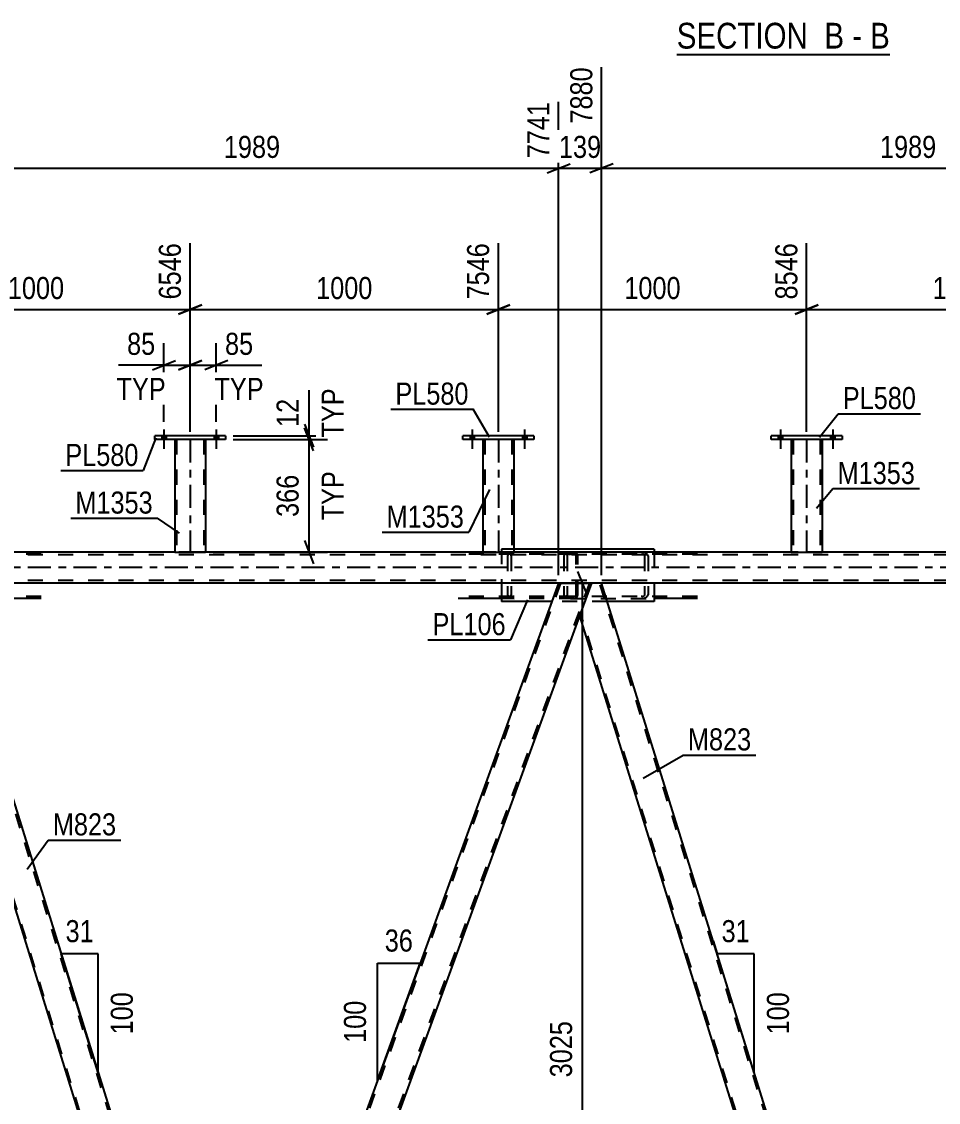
# Model space of a CAD drawing. Header units: millimetres. Extents: x -857 to 332, y -866 to -25.
# Drawn here: x -554.4 to -435.4, y -741.6 to -601.4 of the extents above; entities that cross this region are included whole.
import ezdxf

# ---------------------------------------------------------------- set-up
doc = ezdxf.new("R2010")
doc.units = ezdxf.units.MM
doc.linetypes.add('DXK_LINE_DOT2', pattern=[3.9198, 1.9599, -1.9599])
doc.linetypes.add('DXK_LINE_DOT3', pattern=[5.9187, 2.979, -0.9799, 0.9799, -0.9799])
doc.styles.add('Arial Narrow', font='ARIALN.TTF', dxfattribs={"height": 0.2})

# ---------------------------------------------------------------- blocks, each defined once
blk = doc.blocks.new('Unknown-570388934-13 - 8534')
at = {"color": 6, "linetype": 'Continuous'}
blk.add_line((-469.39, -605.62), (-441.74, -605.62), dxfattribs=at)
at = {"color": 0, "linetype": 'Continuous'}
for points in [[(-451.28, -604.87), (-451.28, -601.37), (-469.39, -601.37), (-469.39, -604.87)], [(-447.67, -604.87), (-447.67, -601.37), (-450.23, -601.37), (-450.23, -604.87)], [(-445.35, -604.87), (-445.35, -601.37), (-446.62, -601.37), (-446.62, -604.87)], [(-441.74, -604.87), (-441.74, -601.37), (-444.3, -601.37), (-444.3, -604.87)]]:
    blk.add_wipeout(points, dxfattribs=at)
at = {"color": 7, "linetype": 'Continuous', "style": 'Arial Narrow'}
for s, p in [('SECTION ', (-469.39, -604.87)), ('B', (-450.23, -604.87)), ('B', (-444.3, -604.87)), ('-', (-446.62, -604.87))]:
    blk.add_text(s, height=3.34, dxfattribs=at).set_placement(p)
blk = doc.blocks.new('Part-570388934-6764 - 6647')
at = {"color": 2, "linetype": 'Continuous'}
for p, q in [((-527.94, -655.11), (-537.14, -655.11)), ((-537.14, -655.59), (-537.14, -655.11)), ((-527.94, -655.59), (-537.14, -655.59)), ((-527.94, -655.11), (-527.94, -655.59))]:
    blk.add_line(p, q, dxfattribs=at)
blk = doc.blocks.new('Bolt-570388934-6771 - 6647')
at = {"linetype": 'Continuous'}
for points in [[(-495.66, -655.11), (-496.22, -655.11), (-496.22, -655.59), (-495.66, -655.59)], [(-495.66, -655.11), (-496.22, -655.11), (-496.22, -655.59), (-495.66, -655.59)], [(-488.86, -655.11), (-489.42, -655.11), (-489.42, -655.59), (-488.86, -655.59)], [(-488.86, -655.11), (-489.42, -655.11), (-489.42, -655.59), (-488.86, -655.59)]]:
    blk.add_hatch(color=1, dxfattribs=at).paths.add_polyline_path(points)
at = {"color": 1, "linetype": 'Continuous'}
for p, q in [((-495.94, -654.31), (-495.94, -656.83)), ((-495.94, -654.31), (-495.94, -656.83)), ((-489.14, -654.31), (-489.14, -656.83)), ((-489.14, -654.31), (-489.14, -656.83)), ((-496.22, -655.11), (-496.22, -655.59)), ((-496.22, -655.11), (-496.22, -655.59)), ((-495.66, -655.11), (-495.66, -655.59)), ((-495.66, -655.11), (-495.66, -655.59)), ((-489.42, -655.11), (-489.42, -655.59)), ((-489.42, -655.11), (-489.42, -655.59)), ((-488.86, -655.11), (-488.86, -655.59)), ((-488.86, -655.11), (-488.86, -655.59))]:
    blk.add_line(p, q, dxfattribs=at)
blk = doc.blocks.new('Part-570388934-6725 - 6647')
at = {"color": 2, "linetype": 'Continuous'}
for p, q in [((-487.94, -655.11), (-497.14, -655.11)), ((-497.14, -655.59), (-497.14, -655.11)), ((-487.94, -655.59), (-497.14, -655.59)), ((-487.94, -655.11), (-487.94, -655.59))]:
    blk.add_line(p, q, dxfattribs=at)
blk = doc.blocks.new('Part-570388934-6737 - 6647')
at = {"color": 7, "linetype": 'DXK_LINE_DOT2'}
for p, q in [((-112.62, -670.23), (-774.54, -670.23)), ((-530.54, -670.23), (-534.54, -670.23)), ((-490.54, -670.23), (-494.54, -670.23)), ((-450.54, -670.23), (-454.54, -670.23)), ((-112.62, -670.55), (-794.36, -670.55)), ((-112.62, -673.91), (-794.36, -673.91)), ((-479.15, -674.23), (-484.72, -674.23))]:
    blk.add_line(p, q, dxfattribs=at)
at = {"color": 2, "linetype": 'Continuous'}
for p, q in [((-534.54, -670.23), (-570.54, -670.23)), ((-494.54, -670.23), (-530.54, -670.23)), ((-454.54, -670.23), (-490.54, -670.23)), ((-414.54, -670.23), (-450.54, -670.23)), ((-484.72, -674.23), (-564.28, -674.23)), ((-399.59, -674.23), (-479.15, -674.23))]:
    blk.add_line(p, q, dxfattribs=at)
at = {"color": 7, "linetype": 'DXK_LINE_DOT3'}
blk.add_line((-112.62, -672.23), (-794.36, -672.23), dxfattribs=at)
blk = doc.blocks.new('Part-570388934-6758 - 6647')
at = {"color": 2, "linetype": 'Continuous'}
for p, q in [((-534.54, -655.59), (-534.54, -670.23)), ((-530.54, -655.59), (-530.54, -670.23)), ((-534.54, -670.23), (-530.54, -670.23))]:
    blk.add_line(p, q, dxfattribs=at)
at = {"color": 7, "linetype": 'DXK_LINE_DOT2'}
for p, q in [((-530.54, -655.59), (-534.54, -655.59)), ((-534.54, -655.59), (-534.5, -655.59)), ((-534.3, -655.59), (-534.3, -670.23)), ((-530.78, -655.59), (-530.78, -670.23)), ((-530.83, -670.23), (-530.8, -670.23)), ((-530.8, -670.23), (-530.83, -670.23)), ((-530.78, -670.23), (-530.8, -670.23)), ((-530.8, -670.23), (-530.78, -670.23))]:
    blk.add_line(p, q, dxfattribs=at)
at = {"color": 7, "linetype": 'DXK_LINE_DOT3'}
blk.add_line((-532.54, -655.59), (-532.54, -670.23), dxfattribs=at)
blk = doc.blocks.new('Bolt-570388934-6799 - 6647')
at = {"linetype": 'Continuous'}
for points in [[(-455.66, -655.11), (-456.22, -655.11), (-456.22, -655.59), (-455.66, -655.59)], [(-455.66, -655.11), (-456.22, -655.11), (-456.22, -655.59), (-455.66, -655.59)], [(-448.86, -655.11), (-449.42, -655.11), (-449.42, -655.59), (-448.86, -655.59)], [(-448.86, -655.11), (-449.42, -655.11), (-449.42, -655.59), (-448.86, -655.59)]]:
    blk.add_hatch(color=1, dxfattribs=at).paths.add_polyline_path(points)
at = {"color": 1, "linetype": 'Continuous'}
for p, q in [((-455.94, -654.31), (-455.94, -656.83)), ((-455.94, -654.31), (-455.94, -656.83)), ((-449.14, -654.31), (-449.14, -656.83)), ((-449.14, -654.31), (-449.14, -656.83)), ((-456.22, -655.11), (-456.22, -655.59)), ((-456.22, -655.11), (-456.22, -655.59)), ((-455.66, -655.11), (-455.66, -655.59)), ((-455.66, -655.11), (-455.66, -655.59)), ((-449.42, -655.11), (-449.42, -655.59)), ((-449.42, -655.11), (-449.42, -655.59)), ((-448.86, -655.11), (-448.86, -655.59)), ((-448.86, -655.11), (-448.86, -655.59))]:
    blk.add_line(p, q, dxfattribs=at)
blk = doc.blocks.new('Bolt-570388934-6837 - 6647')
at = {"linetype": 'Continuous'}
for points in [[(-535.66, -655.11), (-536.22, -655.11), (-536.22, -655.59), (-535.66, -655.59)], [(-535.66, -655.11), (-536.22, -655.11), (-536.22, -655.59), (-535.66, -655.59)], [(-528.86, -655.11), (-529.42, -655.11), (-529.42, -655.59), (-528.86, -655.59)], [(-528.86, -655.11), (-529.42, -655.11), (-529.42, -655.59), (-528.86, -655.59)]]:
    blk.add_hatch(color=1, dxfattribs=at).paths.add_polyline_path(points)
at = {"color": 1, "linetype": 'Continuous'}
for p, q in [((-535.94, -654.31), (-535.94, -656.83)), ((-535.94, -654.31), (-535.94, -656.83)), ((-529.14, -654.31), (-529.14, -656.83)), ((-529.14, -654.31), (-529.14, -656.83)), ((-536.22, -655.11), (-536.22, -655.59)), ((-536.22, -655.11), (-536.22, -655.59)), ((-535.66, -655.11), (-535.66, -655.59)), ((-535.66, -655.11), (-535.66, -655.59)), ((-529.42, -655.11), (-529.42, -655.59)), ((-529.42, -655.11), (-529.42, -655.59)), ((-528.86, -655.11), (-528.86, -655.59)), ((-528.86, -655.11), (-528.86, -655.59))]:
    blk.add_line(p, q, dxfattribs=at)
blk = doc.blocks.new('Part-570388934-6950 - 6647')
at = {"color": 7, "linetype": 'DXK_LINE_DOT2'}
for p, q in [((-399.33, -674.23), (-443.37, -795.23)), ((-395.59, -674.23), (-439.63, -795.23)), ((-395.33, -674.23), (-396.88, -678.48)), ((-442.45, -791.98), (-443.63, -795.23)), ((-439.37, -795.23), (-443.63, -795.23))]:
    blk.add_line(p, q, dxfattribs=at)
at = {"color": 2, "linetype": 'Continuous'}
for p, q in [((-399.59, -674.23), (-442.45, -791.98)), ((-399.59, -674.23), (-395.33, -674.23)), ((-396.88, -678.48), (-439.37, -795.23))]:
    blk.add_line(p, q, dxfattribs=at)
blk = doc.blocks.new('Part-570388934-6965 - 6647')
at = {"color": 2, "linetype": 'Continuous'}
for p, q in [((-480.47, -674.23), (-482.01, -678.48)), ((-479.15, -674.23), (-480.47, -674.23)), ((-442.45, -791.98), (-479.15, -674.23)), ((-482.01, -678.48), (-445.62, -795.23)), ((-443.63, -795.23), (-442.45, -791.98))]:
    blk.add_line(p, q, dxfattribs=at)
at = {"color": 7, "linetype": 'DXK_LINE_DOT2'}
for p, q in [((-442.58, -792.35), (-479.4, -674.23)), ((-445.37, -795.23), (-481.88, -678.11)), ((-442.45, -791.98), (-442.72, -792.72)), ((-445.62, -795.23), (-443.63, -795.23))]:
    blk.add_line(p, q, dxfattribs=at)
blk = doc.blocks.new('Part-570388934-6971 - 6647')
at = {"color": 2, "linetype": 'Continuous'}
for p, q in [((-494.54, -655.59), (-494.54, -670.23)), ((-490.54, -655.59), (-490.54, -670.23)), ((-494.54, -670.23), (-490.54, -670.23))]:
    blk.add_line(p, q, dxfattribs=at)
at = {"color": 7, "linetype": 'DXK_LINE_DOT2'}
for p, q in [((-490.54, -655.59), (-494.54, -655.59)), ((-494.54, -655.59), (-494.5, -655.59)), ((-494.3, -655.59), (-494.3, -670.23)), ((-490.78, -655.59), (-490.78, -670.23)), ((-490.83, -670.23), (-490.8, -670.23)), ((-490.8, -670.23), (-490.83, -670.23)), ((-490.78, -670.23), (-490.8, -670.23)), ((-490.8, -670.23), (-490.78, -670.23))]:
    blk.add_line(p, q, dxfattribs=at)
at = {"color": 7, "linetype": 'DXK_LINE_DOT3'}
blk.add_line((-492.54, -655.59), (-492.54, -670.23), dxfattribs=at)
blk = doc.blocks.new('Part-570388934-7001 - 6647')
at = {"color": 7, "linetype": 'DXK_LINE_DOT2'}
for p, q in [((-483.17, -670.23), (-483.5, -670.26)), ((-466.71, -670.23), (-483.17, -670.23)), ((-473.66, -670.26), (-474, -670.23)), ((-483.97, -670.52), (-484.04, -670.71)), ((-484.04, -670.71), (-484.04, -675.75)), ((-483.6, -670.71), (-483.57, -670.62)), ((-483.6, -670.71), (-483.6, -675.75)), ((-483.34, -670.49), (-483.17, -670.47)), ((-466.71, -670.47), (-483.17, -670.47)), ((-474, -670.47), (-473.83, -670.49)), ((-473.59, -670.62), (-473.56, -670.71)), ((-473.56, -670.71), (-473.56, -675.75)), ((-473.12, -670.71), (-473.19, -670.52)), ((-473.12, -670.71), (-473.12, -675.75)), ((-484.04, -675.75), (-483.97, -675.93)), ((-483.57, -675.84), (-483.6, -675.75)), ((-483.17, -675.99), (-483.34, -675.97)), ((-466.71, -675.99), (-483.17, -675.99)), ((-473.83, -675.97), (-474, -675.99)), ((-473.56, -675.75), (-473.59, -675.84)), ((-473.19, -675.93), (-473.12, -675.75)), ((-483.5, -676.19), (-483.17, -676.23)), ((-483.17, -676.23), (-472.32, -676.23)), ((-474, -676.23), (-473.66, -676.19))]:
    blk.add_line(p, q, dxfattribs=at)
at = {"color": 2, "linetype": 'Continuous'}
blk.add_line((-466.71, -676.23), (-472.32, -676.23), dxfattribs=at)
at = {"color": 7, "linetype": 'DXK_LINE_DOT2'}
for centre, radius, start, end in [((-483.37, -671.07), 0.817, 99.5183, 138.064), ((-473.8, -671.07), 0.817, 41.9361, 80.4818), ((-483.27, -670.89), 0.409, 99.5183, 138.064), ((-473.9, -670.89), 0.409, 41.9361, 80.4818), ((-483.37, -675.38), 0.817, 221.9361, 260.4818), ((-483.27, -675.57), 0.409, 221.9361, 260.4818), ((-473.9, -675.57), 0.409, 279.5183, 318.064), ((-473.8, -675.38), 0.817, 279.5183, 318.064)]:
    blk.add_arc(centre, radius, start, end, dxfattribs=at)
blk = doc.blocks.new('Part-570388934-7012 - 6647')
at = {"color": 7, "linetype": 'DXK_LINE_DOT2'}
for p, q in [((-484.47, -674.23), (-528.51, -795.23)), ((-480.72, -674.23), (-524.76, -795.23)), ((-480.47, -674.23), (-482.01, -678.48)), ((-527.58, -791.98), (-528.76, -795.23)), ((-524.51, -795.23), (-528.76, -795.23))]:
    blk.add_line(p, q, dxfattribs=at)
at = {"color": 2, "linetype": 'Continuous'}
for p, q in [((-484.72, -674.23), (-527.58, -791.98)), ((-484.72, -674.23), (-480.47, -674.23)), ((-482.01, -678.48), (-524.51, -795.23))]:
    blk.add_line(p, q, dxfattribs=at)
blk = doc.blocks.new('Part-570388934-7020 - 6647')
at = {"color": 7, "linetype": 'DXK_LINE_DOT2'}
for p, q in [((-568.3, -670.23), (-568.64, -670.26)), ((-551.85, -670.23), (-568.3, -670.23)), ((-558.8, -670.26), (-559.13, -670.23)), ((-569.11, -670.52), (-569.18, -670.71)), ((-569.18, -670.71), (-569.18, -675.75)), ((-568.74, -670.71), (-568.71, -670.62)), ((-568.74, -670.71), (-568.74, -675.75)), ((-568.47, -670.49), (-568.3, -670.47)), ((-551.85, -670.47), (-568.3, -670.47)), ((-559.13, -670.47), (-558.96, -670.49)), ((-558.73, -670.62), (-558.69, -670.71)), ((-558.69, -670.71), (-558.69, -675.75)), ((-558.26, -670.71), (-558.32, -670.52)), ((-558.26, -670.71), (-558.26, -675.75)), ((-569.18, -675.75), (-569.11, -675.93)), ((-568.71, -675.84), (-568.74, -675.75)), ((-568.3, -675.99), (-568.47, -675.97)), ((-551.85, -675.99), (-568.3, -675.99)), ((-558.96, -675.97), (-559.13, -675.99)), ((-558.69, -675.75), (-558.73, -675.84)), ((-558.32, -675.93), (-558.26, -675.75)), ((-568.64, -676.19), (-568.3, -676.23)), ((-568.3, -676.23), (-557.46, -676.23)), ((-559.13, -676.23), (-558.8, -676.19))]:
    blk.add_line(p, q, dxfattribs=at)
at = {"color": 2, "linetype": 'Continuous'}
blk.add_line((-551.85, -676.23), (-557.46, -676.23), dxfattribs=at)
at = {"color": 7, "linetype": 'DXK_LINE_DOT2'}
for centre, radius, start, end in [((-568.5, -671.07), 0.817, 99.5183, 138.064), ((-558.93, -671.07), 0.817, 41.9361, 80.4818), ((-568.4, -670.89), 0.409, 99.5183, 138.064), ((-559.03, -670.89), 0.409, 41.9361, 80.4818), ((-568.5, -675.39), 0.817, 221.9361, 260.4818), ((-568.4, -675.57), 0.409, 221.9361, 260.4818), ((-559.03, -675.57), 0.409, 279.5183, 318.064), ((-558.93, -675.39), 0.817, 279.5183, 318.064)]:
    blk.add_arc(centre, radius, start, end, dxfattribs=at)
blk = doc.blocks.new('Part-570388934-7021 - 6647')
at = {"color": 7, "linetype": 'DXK_LINE_DOT2'}
for p, q in [((-482.67, -670.23), (-497.75, -670.23)), ((-490.47, -670.23), (-490.8, -670.26)), ((-484.04, -670.47), (-484.04, -670.23)), ((-482.5, -670.26), (-482.67, -670.23)), ((-482.36, -670.37), (-482.5, -670.26)), ((-482.27, -670.52), (-482.36, -670.37)), ((-482.67, -670.47), (-497.75, -670.47)), ((-491.27, -670.52), (-491.34, -670.71)), ((-491.34, -670.71), (-491.34, -675.75)), ((-490.9, -670.71), (-490.87, -670.62)), ((-490.9, -670.71), (-490.9, -675.75)), ((-490.63, -670.49), (-490.47, -670.47)), ((-482.67, -670.47), (-482.59, -670.49)), ((-482.59, -670.49), (-482.51, -670.54)), ((-482.51, -670.54), (-482.47, -670.62)), ((-482.47, -670.62), (-482.45, -670.71)), ((-482.45, -675.75), (-482.45, -670.71)), ((-482.23, -670.71), (-482.27, -670.52)), ((-482.23, -675.75), (-482.23, -670.71)), ((-482.67, -675.99), (-497.75, -675.99)), ((-491.34, -675.75), (-491.27, -675.93)), ((-490.87, -675.84), (-490.9, -675.75)), ((-490.47, -675.99), (-490.63, -675.97)), ((-484.04, -676.23), (-484.04, -675.99)), ((-482.59, -675.97), (-482.67, -675.99)), ((-482.51, -675.92), (-482.59, -675.97)), ((-482.47, -675.84), (-482.51, -675.92)), ((-482.45, -675.75), (-482.47, -675.84)), ((-482.36, -676.09), (-482.27, -675.93)), ((-482.27, -675.93), (-482.23, -675.75)), ((-482.67, -676.23), (-492.14, -676.23)), ((-490.8, -676.19), (-490.47, -676.23)), ((-482.67, -676.23), (-482.5, -676.19)), ((-482.5, -676.19), (-482.36, -676.09))]:
    blk.add_line(p, q, dxfattribs=at)
at = {"color": 2, "linetype": 'Continuous'}
blk.add_line((-492.14, -676.23), (-497.75, -676.23), dxfattribs=at)
at = {"color": 7, "linetype": 'DXK_LINE_DOT2'}
for centre, radius, start, end in [((-490.67, -671.07), 0.817, 99.5183, 138.064), ((-490.57, -670.89), 0.409, 99.5183, 138.064), ((-490.67, -675.38), 0.817, 221.9361, 260.4818), ((-490.57, -675.57), 0.409, 221.9361, 260.4818)]:
    blk.add_arc(centre, radius, start, end, dxfattribs=at)
blk = doc.blocks.new('Part-570388934-7032 - 6647')
at = {"color": 7, "linetype": 'DXK_LINE_DOT2'}
for p, q in [((-492.14, -669.83), (-492.14, -674.23)), ((-490.54, -669.83), (-492.14, -669.83)), ((-472.32, -670.23), (-472.32, -674.23)), ((-478.4, -676.63), (-485.6, -676.63))]:
    blk.add_line(p, q, dxfattribs=at)
at = {"color": 2, "linetype": 'Continuous'}
for p, q in [((-472.32, -669.83), (-490.54, -669.83)), ((-472.32, -669.83), (-472.32, -670.23)), ((-492.14, -674.23), (-492.14, -676.63)), ((-472.32, -674.23), (-472.32, -676.63)), ((-485.6, -676.63), (-492.14, -676.63)), ((-472.32, -676.63), (-478.4, -676.63))]:
    blk.add_line(p, q, dxfattribs=at)
blk = doc.blocks.new('Part-570388934-7047 - 6647')
at = {"color": 2, "linetype": 'Continuous'}
for p, q in [((-565.6, -674.23), (-567.15, -678.48)), ((-564.28, -674.23), (-565.6, -674.23)), ((-564.28, -674.23), (-527.58, -791.98)), ((-567.15, -678.48), (-530.76, -795.23)), ((-528.76, -795.23), (-527.58, -791.98))]:
    blk.add_line(p, q, dxfattribs=at)
at = {"color": 7, "linetype": 'DXK_LINE_DOT2'}
for p, q in [((-564.53, -674.23), (-527.72, -792.35)), ((-530.51, -795.23), (-567.01, -678.11)), ((-527.58, -791.98), (-527.85, -792.72)), ((-530.76, -795.23), (-528.76, -795.23))]:
    blk.add_line(p, q, dxfattribs=at)
blk = doc.blocks.new('Part-570388934-7103 - 6647')
at = {"color": 2, "linetype": 'Continuous'}
for p, q in [((-454.54, -655.59), (-454.54, -670.23)), ((-450.54, -655.59), (-450.54, -670.23)), ((-454.54, -670.23), (-450.54, -670.23))]:
    blk.add_line(p, q, dxfattribs=at)
at = {"color": 7, "linetype": 'DXK_LINE_DOT2'}
for p, q in [((-450.54, -655.59), (-454.54, -655.59)), ((-454.54, -655.59), (-454.5, -655.59)), ((-454.3, -655.59), (-454.3, -670.23)), ((-450.78, -655.59), (-450.78, -670.23)), ((-450.83, -670.23), (-450.8, -670.23)), ((-450.8, -670.23), (-450.83, -670.23)), ((-450.78, -670.23), (-450.8, -670.23)), ((-450.8, -670.23), (-450.78, -670.23))]:
    blk.add_line(p, q, dxfattribs=at)
at = {"color": 7, "linetype": 'DXK_LINE_DOT3'}
blk.add_line((-452.54, -655.59), (-452.54, -670.23), dxfattribs=at)
blk = doc.blocks.new('Part-570388934-7128 - 6647')
at = {"color": 2, "linetype": 'Continuous'}
for p, q in [((-447.94, -655.11), (-457.14, -655.11)), ((-457.14, -655.59), (-457.14, -655.11)), ((-447.94, -655.59), (-457.14, -655.59)), ((-447.94, -655.11), (-447.94, -655.59))]:
    blk.add_line(p, q, dxfattribs=at)
blk = doc.blocks.new('StraightDimension-570388934-8368 - 6647')
at = {"color": 7, "linetype": 'Continuous'}
for p, q in [((-532.54, -654.59), (-532.54, -630.12)), ((-492.54, -654.59), (-492.54, -630.12)), ((-531.04, -638.13), (-534.04, -639.33)), ((-494.04, -639.33), (-491.04, -638.13)), ((-532.54, -638.73), (-492.54, -638.73))]:
    blk.add_line(p, q, dxfattribs=at)
at = {"color": 0}
blk.add_wipeout([(-508.28, -637.98), (-508.28, -633.78), (-516.79, -633.78), (-516.79, -637.98)], dxfattribs=at)
at = {"color": 3, "style": 'Arial Narrow'}
blk.add_text('1000', height=2.863, dxfattribs=at).set_placement((-516.19, -637.38))
at = {"color": 0, "linetype": 'Continuous'}
blk.add_wipeout([(-493.14, -629.52), (-497.34, -629.52), (-497.34, -638.03), (-493.14, -638.03)], dxfattribs=at)
at = {"color": 3, "linetype": 'Continuous', "style": 'Arial Narrow'}
blk.add_text('7546', height=2.863, rotation=90.0002, dxfattribs=at).set_placement((-493.74, -637.43))
blk = doc.blocks.new('StraightDimension-570388934-8272 - 6647')
at = {"color": 7, "linetype": 'Continuous'}
for p, q in [((-517.11, -655.11), (-517.11, -649.2)), ((-517.11, -655.11), (-517.11, -649.2)), ((-517.71, -653.61), (-516.51, -656.61)), ((-516.51, -657.09), (-517.71, -654.09)), ((-526.94, -655.11), (-514.71, -655.11)), ((-526.94, -655.59), (-514.71, -655.59)), ((-517.11, -655.59), (-517.11, -655.11))]:
    blk.add_line(p, q, dxfattribs=at)
at = {"color": 0, "linetype": 'Continuous'}
blk.add_wipeout([(-512.01, -648.36), (-516.21, -648.36), (-516.21, -655.95), (-512.01, -655.95)], dxfattribs=at)
at = {"color": 0}
blk.add_wipeout([(-517.86, -649.73), (-522.06, -649.73), (-522.06, -654.58), (-517.86, -654.58)], dxfattribs=at)
at = {"color": 3, "linetype": 'Continuous', "style": 'Arial Narrow'}
blk.add_text('TYP', height=2.863, rotation=90.0002, dxfattribs=at).set_placement((-512.61, -655.35))
at = {"color": 3, "style": 'Arial Narrow'}
blk.add_text('12', height=2.863, rotation=90.0002, dxfattribs=at).set_placement((-518.46, -653.98))
blk = doc.blocks.new('StraightDimension-570388934-7918 - 6647')
at = {"color": 7, "linetype": 'Continuous'}
for p, q in [((-564.28, -673.23), (-564.28, -607.3)), ((-484.72, -673.23), (-484.72, -611.8)), ((-562.78, -619.81), (-565.78, -621.01)), ((-486.22, -621.01), (-483.22, -619.81)), ((-564.28, -620.41), (-484.72, -620.41))]:
    blk.add_line(p, q, dxfattribs=at)
at = {"color": 0}
blk.add_wipeout([(-520.25, -619.66), (-520.25, -615.46), (-528.76, -615.46), (-528.76, -619.66)], dxfattribs=at)
at = {"color": 3, "style": 'Arial Narrow'}
blk.add_text('1989', height=2.863, dxfattribs=at).set_placement((-528.16, -619.06))
at = {"color": 0, "linetype": 'Continuous'}
blk.add_wipeout([(-485.32, -611.2), (-489.52, -611.2), (-489.52, -619.71), (-485.32, -619.71)], dxfattribs=at)
at = {"color": 3, "linetype": 'Continuous', "style": 'Arial Narrow'}
blk.add_text('7741', height=2.863, rotation=90.0002, dxfattribs=at).set_placement((-485.92, -619.11))
blk = doc.blocks.new('StraightDimension-570388934-8299 - 6647')
at = {"color": 7, "linetype": 'Continuous'}
for p, q in [((-532.54, -654.59), (-532.54, -643.12)), ((-529.14, -653.31), (-529.14, -643.12)), ((-534.04, -646.57), (-531.04, -645.37)), ((-532.54, -645.97), (-529.14, -645.97)), ((-527.64, -645.37), (-530.64, -646.57)), ((-529.14, -645.97), (-523.23, -645.97)), ((-529.14, -645.97), (-523.23, -645.97))]:
    blk.add_line(p, q, dxfattribs=at)
at = {"color": 0}
blk.add_wipeout([(-523.76, -645.22), (-523.76, -641.02), (-528.61, -641.02), (-528.61, -645.22)], dxfattribs=at)
at = {"color": 0, "linetype": 'Continuous'}
blk.add_wipeout([(-522.39, -651.07), (-522.39, -646.87), (-529.98, -646.87), (-529.98, -651.07)], dxfattribs=at)
at = {"color": 3, "style": 'Arial Narrow'}
blk.add_text('85', height=2.863, dxfattribs=at).set_placement((-528.01, -644.62))
at = {"color": 3, "linetype": 'Continuous', "style": 'Arial Narrow'}
blk.add_text('TYP', height=2.863, dxfattribs=at).set_placement((-529.38, -650.47))
blk = doc.blocks.new('AngleDimension-570388934-8110 - 6647')
at = {"color": 7, "linetype": 'Continuous'}
for p, q in [((-464.67, -720.67), (-464.15, -722.34)), ((-459.33, -722.34), (-464.15, -722.34)), ((-459.33, -737.8), (-464.15, -722.34)), ((-459.33, -737.8), (-459.33, -722.34))]:
    blk.add_line(p, q, dxfattribs=at)
at = {"color": 0}
blk.add_wipeout([(-454.23, -726.73), (-458.43, -726.73), (-458.43, -733.41), (-454.23, -733.41)], dxfattribs=at)
at = {"color": 3, "style": 'Arial Narrow'}
blk.add_text('100', height=2.863, rotation=90.0002, dxfattribs=at).set_placement((-454.83, -732.81))
at = {"color": 0}
blk.add_wipeout([(-459.31, -721.44), (-459.31, -717.24), (-464.17, -717.24), (-464.17, -721.44)], dxfattribs=at)
at = {"color": 3, "style": 'Arial Narrow'}
blk.add_text('31', height=2.863, dxfattribs=at).set_placement((-463.57, -720.84))
blk = doc.blocks.new('StraightDimension-570388934-8384 - 6647')
at = {"color": 7, "linetype": 'Continuous'}
for p, q in [((-452.54, -654.59), (-452.54, -630.12)), ((-412.54, -654.59), (-412.54, -630.12)), ((-451.04, -638.13), (-454.04, -639.33)), ((-414.04, -639.33), (-411.04, -638.13)), ((-452.54, -638.73), (-412.54, -638.73))]:
    blk.add_line(p, q, dxfattribs=at)
at = {"color": 0}
blk.add_wipeout([(-428.28, -637.98), (-428.28, -633.78), (-436.79, -633.78), (-436.79, -637.98)], dxfattribs=at)
at = {"color": 3, "style": 'Arial Narrow'}
blk.add_text('1000', height=2.863, dxfattribs=at).set_placement((-436.19, -637.38))
at = {"color": 0, "linetype": 'Continuous'}
blk.add_wipeout([(-413.14, -629.52), (-417.34, -629.52), (-417.34, -638.03), (-413.14, -638.03)], dxfattribs=at)
at = {"color": 3, "linetype": 'Continuous', "style": 'Arial Narrow'}
blk.add_text('9546', height=2.863, rotation=90.0002, dxfattribs=at).set_placement((-413.74, -637.43))
blk = doc.blocks.new('StraightDimension-570388934-7402 - 6647')
at = {"color": 7, "linetype": 'Continuous'}
for p, q in [((-481.03, -675.73), (-482.23, -672.73)), ((-127.52, -674.23), (-484.48, -674.23)), ((-481.63, -795.23), (-481.63, -674.23))]:
    blk.add_line(p, q, dxfattribs=at)
at = {"color": 0}
blk.add_wipeout([(-482.38, -730.47), (-486.58, -730.47), (-486.58, -738.98), (-482.38, -738.98)], dxfattribs=at)
at = {"color": 3, "style": 'Arial Narrow'}
blk.add_text('3025', height=2.863, rotation=90.0002, dxfattribs=at).set_placement((-482.98, -738.38))
blk = doc.blocks.new('StraightDimension-570388934-8360 - 6647')
at = {"color": 7, "linetype": 'Continuous'}
for p, q in [((-572.54, -654.59), (-572.54, -630.12)), ((-532.54, -654.59), (-532.54, -630.12)), ((-571.04, -638.13), (-574.04, -639.33)), ((-534.04, -639.33), (-531.04, -638.13)), ((-572.54, -638.73), (-532.54, -638.73))]:
    blk.add_line(p, q, dxfattribs=at)
at = {"color": 0}
blk.add_wipeout([(-548.28, -637.98), (-548.28, -633.78), (-556.79, -633.78), (-556.79, -637.98)], dxfattribs=at)
at = {"color": 3, "style": 'Arial Narrow'}
blk.add_text('1000', height=2.863, dxfattribs=at).set_placement((-556.19, -637.38))
at = {"color": 0, "linetype": 'Continuous'}
blk.add_wipeout([(-533.14, -629.52), (-537.34, -629.52), (-537.34, -638.03), (-533.14, -638.03)], dxfattribs=at)
at = {"color": 3, "linetype": 'Continuous', "style": 'Arial Narrow'}
blk.add_text('6546', height=2.863, rotation=90.0002, dxfattribs=at).set_placement((-533.74, -637.43))
blk = doc.blocks.new('StraightDimension-570388934-7899 - 6647')
at = {"color": 7, "linetype": 'Continuous'}
for p, q in [((-479.15, -673.23), (-479.15, -607.3)), ((-484.72, -673.23), (-484.72, -611.8)), ((-486.22, -621.01), (-483.22, -619.81)), ((-477.65, -619.81), (-480.65, -621.01)), ((-484.72, -620.41), (-479.15, -620.41))]:
    blk.add_line(p, q, dxfattribs=at)
at = {"color": 0}
blk.add_wipeout([(-478.59, -619.66), (-478.59, -615.46), (-485.28, -615.46), (-485.28, -619.66)], dxfattribs=at)
at = {"color": 3, "style": 'Arial Narrow'}
blk.add_text('139', height=2.863, dxfattribs=at).set_placement((-484.68, -619.06))
at = {"color": 0, "linetype": 'Continuous'}
blk.add_wipeout([(-479.75, -606.7), (-483.95, -606.7), (-483.95, -615.21), (-479.75, -615.21)], dxfattribs=at)
at = {"color": 3, "linetype": 'Continuous', "style": 'Arial Narrow'}
blk.add_text('7880', height=2.863, rotation=90.0002, dxfattribs=at).set_placement((-480.35, -614.61))
blk = doc.blocks.new('StraightDimension-570388934-8290 - 6647')
at = {"color": 7, "linetype": 'Continuous'}
for p, q in [((-535.94, -653.31), (-535.94, -643.12)), ((-532.54, -654.59), (-532.54, -643.12)), ((-535.94, -645.97), (-541.84, -645.97)), ((-535.94, -645.97), (-541.84, -645.97)), ((-537.44, -646.57), (-534.44, -645.37)), ((-535.94, -645.97), (-532.54, -645.97)), ((-531.04, -645.37), (-534.04, -646.57))]:
    blk.add_line(p, q, dxfattribs=at)
at = {"color": 0}
blk.add_wipeout([(-536.46, -645.22), (-536.46, -641.02), (-541.32, -641.02), (-541.32, -645.22)], dxfattribs=at)
at = {"color": 0, "linetype": 'Continuous'}
blk.add_wipeout([(-535.1, -651.07), (-535.1, -646.87), (-542.69, -646.87), (-542.69, -651.07)], dxfattribs=at)
at = {"color": 3, "style": 'Arial Narrow'}
blk.add_text('85', height=2.863, dxfattribs=at).set_placement((-540.72, -644.62))
at = {"color": 3, "linetype": 'Continuous', "style": 'Arial Narrow'}
blk.add_text('TYP', height=2.863, dxfattribs=at).set_placement((-542.09, -650.47))
blk = doc.blocks.new('StraightDimension-570388934-7880 - 6647')
at = {"color": 7, "linetype": 'Continuous'}
for p, q in [((-479.15, -673.23), (-479.15, -607.3)), ((-399.59, -673.23), (-399.59, -611.8)), ((-477.65, -619.81), (-480.65, -621.01)), ((-401.09, -621.01), (-398.09, -619.81)), ((-479.15, -620.41), (-399.59, -620.41))]:
    blk.add_line(p, q, dxfattribs=at)
at = {"color": 0}
blk.add_wipeout([(-435.11, -619.66), (-435.11, -615.46), (-443.62, -615.46), (-443.62, -619.66)], dxfattribs=at)
at = {"color": 3, "style": 'Arial Narrow'}
blk.add_text('1989', height=2.863, dxfattribs=at).set_placement((-443.02, -619.06))
at = {"color": 0, "linetype": 'Continuous'}
blk.add_wipeout([(-400.19, -611.2), (-404.39, -611.2), (-404.39, -619.71), (-400.19, -619.71)], dxfattribs=at)
at = {"color": 3, "linetype": 'Continuous', "style": 'Arial Narrow'}
blk.add_text('9869', height=2.863, rotation=90.0002, dxfattribs=at).set_placement((-400.79, -619.11))
blk = doc.blocks.new('AngleDimension-570388934-8096 - 6647')
at = {"color": 7, "linetype": 'Continuous'}
for p, q in [((-508.22, -723.56), (-502.68, -723.56)), ((-508.22, -738.78), (-502.68, -723.56)), ((-508.22, -738.78), (-508.22, -723.56)), ((-502.52, -723.13), (-502.68, -723.56))]:
    blk.add_line(p, q, dxfattribs=at)
at = {"color": 0}
blk.add_wipeout([(-509.12, -727.82), (-513.32, -727.82), (-513.32, -734.51), (-509.12, -734.51)], dxfattribs=at)
at = {"color": 3, "style": 'Arial Narrow'}
blk.add_text('100', height=2.863, rotation=90.0002, dxfattribs=at).set_placement((-509.72, -733.91))
at = {"color": 0}
blk.add_wipeout([(-503.02, -722.66), (-503.02, -718.46), (-507.88, -718.46), (-507.88, -722.66)], dxfattribs=at)
at = {"color": 3, "style": 'Arial Narrow'}
blk.add_text('36', height=2.863, dxfattribs=at).set_placement((-507.28, -722.06))
blk = doc.blocks.new('AngleDimension-570388934-8138 - 6647')
at = {"color": 7, "linetype": 'Continuous'}
for p, q in [((-549.81, -720.67), (-549.29, -722.34)), ((-544.47, -722.34), (-549.29, -722.34)), ((-544.47, -737.8), (-549.29, -722.34)), ((-544.47, -737.8), (-544.47, -722.34))]:
    blk.add_line(p, q, dxfattribs=at)
at = {"color": 0}
blk.add_wipeout([(-539.37, -726.73), (-543.57, -726.73), (-543.57, -733.41), (-539.37, -733.41)], dxfattribs=at)
at = {"color": 3, "style": 'Arial Narrow'}
blk.add_text('100', height=2.863, rotation=90.0002, dxfattribs=at).set_placement((-539.97, -732.81))
at = {"color": 0}
blk.add_wipeout([(-544.45, -721.44), (-544.45, -717.24), (-549.3, -717.24), (-549.3, -721.44)], dxfattribs=at)
at = {"color": 3, "style": 'Arial Narrow'}
blk.add_text('31', height=2.863, dxfattribs=at).set_placement((-548.7, -720.84))
blk = doc.blocks.new('StraightDimension-570388934-8280 - 6647')
at = {"color": 7, "linetype": 'Continuous'}
for p, q in [((-516.51, -657.09), (-517.71, -654.09)), ((-526.94, -655.59), (-514.71, -655.59)), ((-517.11, -670.23), (-517.11, -655.59)), ((-517.71, -668.73), (-516.51, -671.73)), ((-529.54, -670.23), (-514.71, -670.23))]:
    blk.add_line(p, q, dxfattribs=at)
at = {"color": 0, "linetype": 'Continuous'}
blk.add_wipeout([(-512.01, -659.11), (-516.21, -659.11), (-516.21, -666.7), (-512.01, -666.7)], dxfattribs=at)
at = {"color": 0}
blk.add_wipeout([(-517.86, -659.57), (-522.06, -659.57), (-522.06, -666.25), (-517.86, -666.25)], dxfattribs=at)
at = {"color": 3, "style": 'Arial Narrow'}
blk.add_text('366', height=2.863, rotation=90.0002, dxfattribs=at).set_placement((-518.46, -665.65))
at = {"color": 3, "linetype": 'Continuous', "style": 'Arial Narrow'}
blk.add_text('TYP', height=2.863, rotation=90.0002, dxfattribs=at).set_placement((-512.61, -666.1))
blk = doc.blocks.new('StraightDimension-570388934-8376 - 6647')
at = {"color": 7, "linetype": 'Continuous'}
for p, q in [((-492.54, -654.59), (-492.54, -630.12)), ((-452.54, -654.59), (-452.54, -630.12)), ((-491.04, -638.13), (-494.04, -639.33)), ((-454.04, -639.33), (-451.04, -638.13)), ((-492.54, -638.73), (-452.54, -638.73))]:
    blk.add_line(p, q, dxfattribs=at)
at = {"color": 0}
blk.add_wipeout([(-468.28, -637.98), (-468.28, -633.78), (-476.79, -633.78), (-476.79, -637.98)], dxfattribs=at)
at = {"color": 3, "style": 'Arial Narrow'}
blk.add_text('1000', height=2.863, dxfattribs=at).set_placement((-476.19, -637.38))
at = {"color": 0, "linetype": 'Continuous'}
blk.add_wipeout([(-453.14, -629.52), (-457.34, -629.52), (-457.34, -638.03), (-453.14, -638.03)], dxfattribs=at)
at = {"color": 3, "linetype": 'Continuous', "style": 'Arial Narrow'}
blk.add_text('8546', height=2.863, rotation=90.0002, dxfattribs=at).set_placement((-453.74, -637.43))
blk = doc.blocks.new('Mark-570388934-6760 - 6647')
at = {"color": 0}
blk.add_wipeout([(-539.23, -659.04), (-539.23, -656.04), (-548.73, -656.04), (-548.73, -659.04)], dxfattribs=at)
blk.add_wipeout([(-539.23, -659.04), (-539.23, -656.04), (-548.73, -656.04), (-548.73, -659.04)], dxfattribs=at)
at = {"color": 30, "linetype": 'Continuous'}
for p in [(-537, -655.39), (-549.33, -659.64)]:
    blk.add_line(p, (-538.63, -659.64), dxfattribs=at)
at = {"color": 3, "style": 'Arial Narrow'}
blk.add_text('PL580', height=2.863, dxfattribs=at).set_placement((-548.73, -659.04))
blk = doc.blocks.new('Mark-570388934-6721 - 6647')
at = {"color": 0}
blk.add_wipeout([(-496.39, -651.08), (-496.39, -648.08), (-505.9, -648.08), (-505.9, -651.08)], dxfattribs=at)
blk.add_wipeout([(-496.39, -651.08), (-496.39, -648.08), (-505.9, -648.08), (-505.9, -651.08)], dxfattribs=at)
at = {"color": 30, "linetype": 'Continuous'}
for p in [(-506.5, -651.68), (-493.68, -655.28)]:
    blk.add_line(p, (-495.79, -651.68), dxfattribs=at)
at = {"color": 3, "style": 'Arial Narrow'}
blk.add_text('PL580', height=2.863, dxfattribs=at).set_placement((-505.9, -651.08))
blk = doc.blocks.new('Mark-570388934-6754 - 6647')
at = {"color": 0}
blk.add_wipeout([(-537.38, -665.22), (-537.38, -662.22), (-547.43, -662.22), (-547.43, -665.22)], dxfattribs=at)
blk.add_wipeout([(-537.38, -665.22), (-537.38, -662.22), (-547.43, -662.22), (-547.43, -665.22)], dxfattribs=at)
at = {"color": 30, "linetype": 'Continuous'}
for p in [(-548.03, -665.82), (-533.9, -667.76)]:
    blk.add_line(p, (-536.78, -665.82), dxfattribs=at)
at = {"color": 3, "style": 'Arial Narrow'}
blk.add_text('M1353', height=2.863, dxfattribs=at).set_placement((-547.43, -665.22))
blk = doc.blocks.new('Mark-570388934-7028 - 6647')
at = {"color": 0}
blk.add_wipeout([(-491.58, -681), (-491.58, -678), (-501.08, -678), (-501.08, -681)], dxfattribs=at)
blk.add_wipeout([(-491.58, -681), (-491.58, -678), (-501.08, -678), (-501.08, -681)], dxfattribs=at)
at = {"color": 30, "linetype": 'Continuous'}
for p in [(-488.75, -676.42), (-501.68, -681.6)]:
    blk.add_line(p, (-490.98, -681.6), dxfattribs=at)
at = {"color": 3, "style": 'Arial Narrow'}
blk.add_text('PL106', height=2.863, dxfattribs=at).set_placement((-501.08, -681))
blk = doc.blocks.new('Mark-570388934-6961 - 6647')
at = {"color": 0}
blk.add_wipeout([(-459.72, -695.95), (-459.72, -692.95), (-467.94, -692.95), (-467.94, -695.95)], dxfattribs=at)
blk.add_wipeout([(-459.72, -695.95), (-459.72, -692.95), (-467.94, -692.95), (-467.94, -695.95)], dxfattribs=at)
at = {"color": 30, "linetype": 'Continuous'}
for p, q in [((-473.74, -699.55), (-468.54, -696.55)), ((-468.54, -696.55), (-459.12, -696.55))]:
    blk.add_line(p, q, dxfattribs=at)
at = {"color": 3, "style": 'Arial Narrow'}
blk.add_text('M823', height=2.863, dxfattribs=at).set_placement((-467.94, -695.95))
blk = doc.blocks.new('Mark-570388934-6967 - 6647')
at = {"color": 0}
blk.add_wipeout([(-496.99, -667.04), (-496.99, -664.04), (-507.04, -664.04), (-507.04, -667.04)], dxfattribs=at)
blk.add_wipeout([(-496.99, -667.04), (-496.99, -664.04), (-507.04, -664.04), (-507.04, -667.04)], dxfattribs=at)
at = {"color": 30, "linetype": 'Continuous'}
for p in [(-493.69, -662.09), (-507.64, -667.64)]:
    blk.add_line(p, (-496.39, -667.64), dxfattribs=at)
at = {"color": 3, "style": 'Arial Narrow'}
blk.add_text('M1353', height=2.863, dxfattribs=at).set_placement((-507.04, -667.04))
blk = doc.blocks.new('Mark-570388934-7043 - 6647')
at = {"color": 0}
blk.add_wipeout([(-542.13, -706.98), (-542.13, -703.98), (-550.35, -703.98), (-550.35, -706.98)], dxfattribs=at)
blk.add_wipeout([(-542.13, -706.98), (-542.13, -703.98), (-550.35, -703.98), (-550.35, -706.98)], dxfattribs=at)
at = {"color": 30, "linetype": 'Continuous'}
for p, q in [((-553.68, -711.35), (-550.95, -707.58)), ((-550.95, -707.58), (-541.53, -707.58))]:
    blk.add_line(p, q, dxfattribs=at)
at = {"color": 3, "style": 'Arial Narrow'}
blk.add_text('M823', height=2.863, dxfattribs=at).set_placement((-550.35, -706.98))
blk = doc.blocks.new('Mark-570388934-7099 - 6647')
at = {"color": 0}
blk.add_wipeout([(-438.47, -661.38), (-438.47, -658.38), (-448.52, -658.38), (-448.52, -661.38)], dxfattribs=at)
blk.add_wipeout([(-438.47, -661.38), (-438.47, -658.38), (-448.52, -658.38), (-448.52, -661.38)], dxfattribs=at)
at = {"color": 30, "linetype": 'Continuous'}
for p, q in [((-451.27, -664.5), (-449.12, -661.98)), ((-449.12, -661.98), (-437.87, -661.98))]:
    blk.add_line(p, q, dxfattribs=at)
at = {"color": 3, "style": 'Arial Narrow'}
blk.add_text('M1353', height=2.863, dxfattribs=at).set_placement((-448.52, -661.38))
blk = doc.blocks.new('Mark-570388934-7124 - 6647')
at = {"color": 0}
blk.add_wipeout([(-438.34, -651.66), (-438.34, -648.66), (-447.84, -648.66), (-447.84, -651.66)], dxfattribs=at)
blk.add_wipeout([(-438.34, -651.66), (-438.34, -648.66), (-447.84, -648.66), (-447.84, -651.66)], dxfattribs=at)
at = {"color": 30, "linetype": 'Continuous'}
for p, q in [((-450.86, -655.28), (-448.44, -652.26)), ((-448.44, -652.26), (-437.74, -652.26))]:
    blk.add_line(p, q, dxfattribs=at)
at = {"color": 3, "style": 'Arial Narrow'}
blk.add_text('PL580', height=2.863, dxfattribs=at).set_placement((-447.84, -651.66))

msp = doc.modelspace()

# ---------------------------------------------------------------- block references
for name in ['Unknown-570388934-13 - 8534', 'Bolt-570388934-6837 - 6647', 'Bolt-570388934-6771 - 6647', 'Bolt-570388934-6799 - 6647', 'Part-570388934-6764 - 6647', 'Part-570388934-6758 - 6647', 'Part-570388934-6725 - 6647', 'Part-570388934-6971 - 6647', 'Part-570388934-7128 - 6647', 'Part-570388934-7103 - 6647', 'Part-570388934-6737 - 6647', 'Part-570388934-7020 - 6647', 'Part-570388934-7021 - 6647', 'Part-570388934-7032 - 6647', 'Part-570388934-7001 - 6647', 'Part-570388934-7047 - 6647', 'Part-570388934-7012 - 6647', 'Part-570388934-6965 - 6647', 'Part-570388934-6950 - 6647']:
    msp.add_blockref(name, (0, 0))

# ---------------------------------------------------------------- next in the draw order: block references
for name in ['StraightDimension-570388934-8368 - 6647', 'StraightDimension-570388934-8384 - 6647', 'Mark-570388934-7028 - 6647', 'Mark-570388934-7043 - 6647', 'AngleDimension-570388934-8138 - 6647', 'AngleDimension-570388934-8110 - 6647', 'AngleDimension-570388934-8096 - 6647']:
    msp.add_blockref(name, (0, 0))

# ---------------------------------------------------------------- next in the draw order: block references
msp.add_blockref('StraightDimension-570388934-8272 - 6647', (0, 0))

# ---------------------------------------------------------------- next in the draw order: block references
msp.add_blockref('StraightDimension-570388934-7918 - 6647', (0, 0))

# ---------------------------------------------------------------- next in the draw order: block references
for name in ['StraightDimension-570388934-8299 - 6647', 'Mark-570388934-6760 - 6647', 'Mark-570388934-6754 - 6647', 'Mark-570388934-6967 - 6647', 'StraightDimension-570388934-7402 - 6647']:
    msp.add_blockref(name, (0, 0))

# ---------------------------------------------------------------- next in the draw order: block references
for name in ['StraightDimension-570388934-7899 - 6647', 'StraightDimension-570388934-8360 - 6647', 'StraightDimension-570388934-8280 - 6647', 'Mark-570388934-6961 - 6647']:
    msp.add_blockref(name, (0, 0))

# ---------------------------------------------------------------- next in the draw order: block references
for name in ['StraightDimension-570388934-7880 - 6647', 'StraightDimension-570388934-8290 - 6647']:
    msp.add_blockref(name, (0, 0))

# ---------------------------------------------------------------- next in the draw order: block references
for name in ['StraightDimension-570388934-8376 - 6647', 'Mark-570388934-7099 - 6647']:
    msp.add_blockref(name, (0, 0))

# ---------------------------------------------------------------- next in the draw order: block references
for name in ['Mark-570388934-6721 - 6647', 'Mark-570388934-7124 - 6647']:
    msp.add_blockref(name, (0, 0))

doc.saveas('drawing.dxf')
